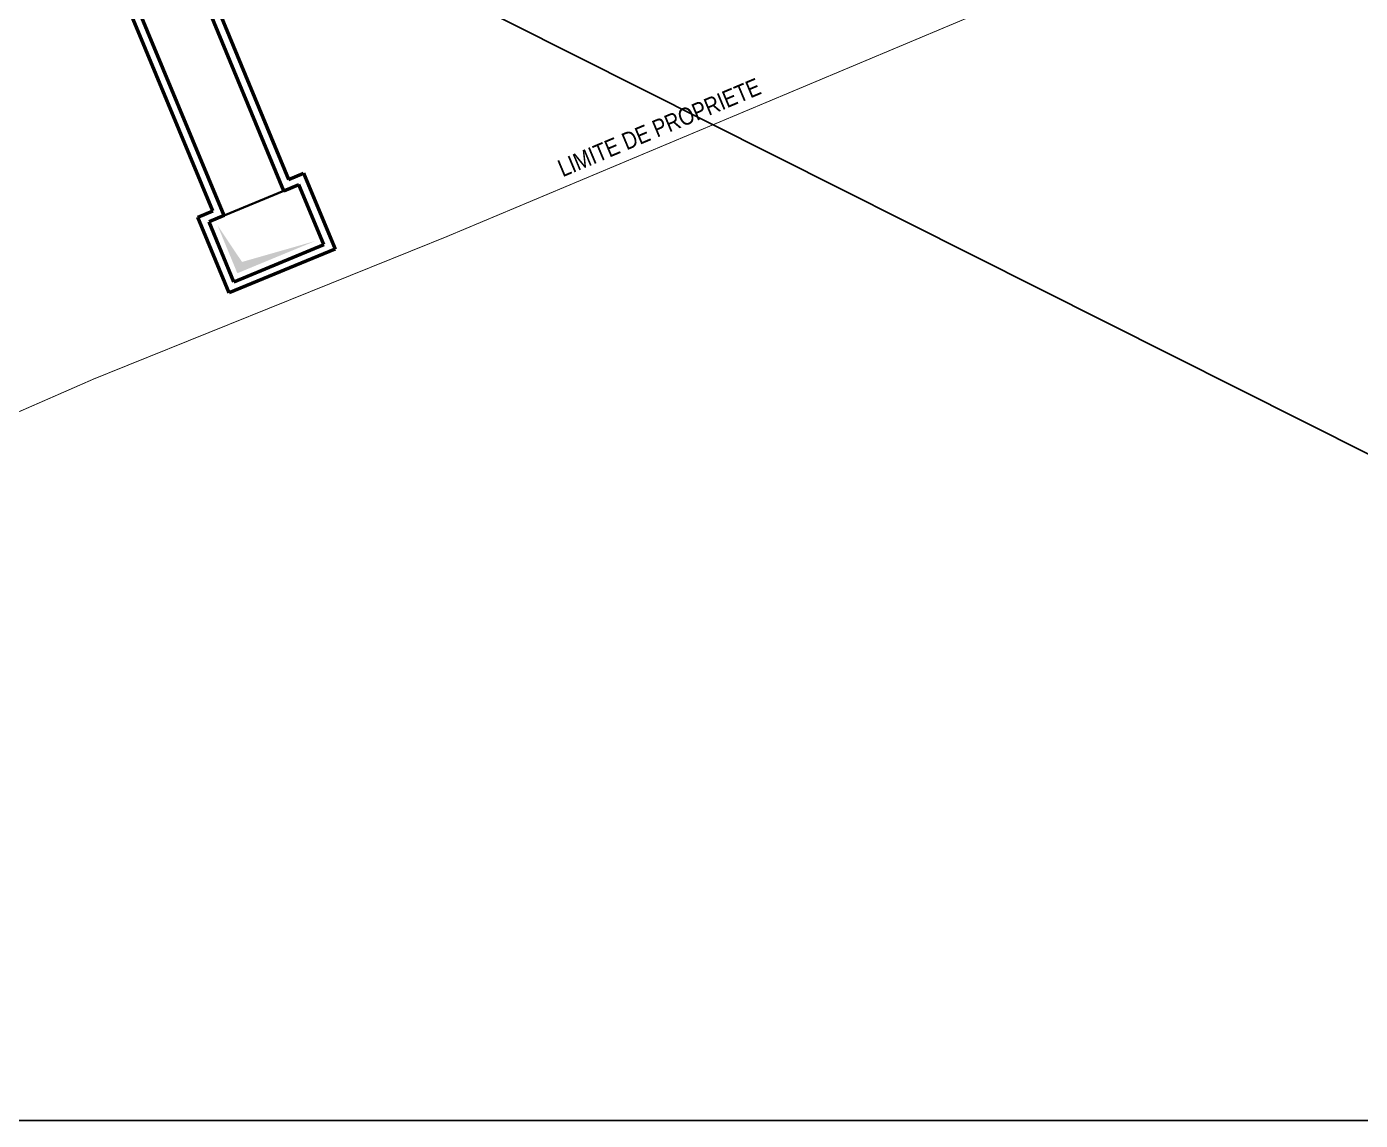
# Model space of a CAD drawing. Extents: x -10329 to 23244, y -15032 to -6928.
# Drawn here: x -1895 to 1190, y -14073 to -11542 of the extents above; entities that cross this region are included whole.
import ezdxf
from ezdxf.enums import TextEntityAlignment as Align

# ---------------------------------------------------------------- set-up
doc = ezdxf.new("R2010")
doc.units = 0
doc.linetypes.add('CACHEX2', pattern=[19.05, 12.7, -6.35])
doc.linetypes.add('MIXTE', pattern=[1, 0.5, -0.25, 0, -0.25])
doc.layers.get('Defpoints').update_dxf_attribs({"color": 53})
doc.layers.add('limites', color=242, linetype='MIXTE')
for name, color, linetype, lineweight in [('PYC_Béton vu', 60, 'Continuous', 35), ('PYC_Impact niveau supérieur', 251, 'CACHEX2', 25), ('PYC_Ombrage trémie', 7, 'Continuous', 18), ('PYC_Voiles béton armé', 6, 'Continuous', 50)]:
    doc.layers.add(name, color=color, linetype=linetype, lineweight=lineweight)
doc.styles.add('PYC_Texte_Reperage', font='ARIALN.TTF')

# ---------------------------------------------------------------- blocks, each defined once
blk = doc.blocks.new('*U38')
at = {"color": 0, "linetype": 'Continuous', "lineweight": 25}
blk.add_solid([(15, -210), (15, -15), (35, -35), (135, -15)], dxfattribs=at)

msp = doc.modelspace()

# ---------------------------------------------------------------- hatches: boundary and pattern name
at = {"layer": 'PYC_Impact niveau supérieur'}
h = msp.add_hatch(dxfattribs=at)
h.set_pattern_fill('DOTS', color=256, scale=3, angle=43, style=0)
h.set_pattern_definition([(43, (-2717.7195, -9921.5586), (-1.506481, 5.1070806), [0, -4.7625])])
h.paths.add_polyline_path([(-3669.189, -11730.968), (-3687.02, -11733.43), (-3653.567, -11975.784), (-3551.006, -11933.332), (-3557.89, -11916.7), (-3638.923, -11950.241)])
h.paths.add_polyline_path([(-3122.281, -11755.875), (-3129.165, -11739.244), (-3343.528, -11827.972), (-3336.644, -11844.604)])
h.paths.add_polyline_path([(-3727.712, -11306.988), (-3745.543, -11309.45), (-3718.743, -11503.609), (-3700.912, -11501.147)])
h.paths.add_polyline_path([(-3080.72, -11090.559), (-3757.725, -11090.559), (-3767.024, -11022.189), (-3784.855, -11024.65), (-3758.123, -11218.314), (-3740.292, -11215.853), (-3754.964, -11108.559), (-3080.72, -11108.559)])
h.paths.add_polyline_path([(-3807.703, -10727.483), (-3825.534, -10729.944), (-3797.435, -10933.514), (-3779.604, -10931.053)])
h.paths.add_polyline_path([(-3306.72, -10477.559), (-3842.339, -10477.559), (-3856.381, -10374.827), (-3874.212, -10377.288), (-3857.257, -10500.123), (-3839.426, -10497.662), (-3839.578, -10495.559), (-3306.72, -10495.559)], flags=17)
h.paths.add_polyline_path([(-3902.188, -10042.973), (-3920.019, -10045.434), (-3905.935, -10147.467), (-3888.104, -10145.006)], flags=16)
h.paths.add_polyline_path([(-3947.311, -9716.073), (-3965.142, -9718.534), (-3932.598, -9954.299), (-3914.767, -9951.837)], flags=17)
h.paths.add_polyline_path([(-2845.72, -8908.559), (-4076.945, -8908.559), (-4061.267, -9022.137), (-4043.436, -9019.676), (-4056.289, -8926.559), (-2863.72, -8926.559), (-2863.72, -9005.559), (-2845.72, -9005.559)])
h.paths.add_polyline_path([(-4011.713, -9249.497), (-4029.544, -9251.958), (-4013.409, -9368.85), (-3995.578, -9366.388)])
h.paths.add_polyline_path([(-2814.22, -9208.559), (-2845.72, -9208.559), (-2845.72, -9097.559), (-2863.72, -9097.559), (-2863.72, -9226.559), (-2814.22, -9226.559)])
h.paths.add_polyline_path([(-2645.72, -9208.559), (-2722.22, -9208.559), (-2722.22, -9226.559), (-2663.72, -9226.559), (-2663.72, -9320.559), (-2645.72, -9320.559)])
h.paths.add_polyline_path([(-2645.72, -9412.559), (-2663.72, -9412.559), (-2663.72, -9589.559), (-2645.72, -9589.559)])
edge = h.paths.add_edge_path()
edge.add_arc((-2398.72, -10055.559), 20, 0, 360)
edge = h.paths.add_edge_path(flags=17)
edge.add_arc((-2820.72, -10291.559), 25, 0, 360)
h.paths.add_polyline_path([(-2916.696, -11670.78), (-2923.58, -11654.149), (-3044.159, -11704.058), (-3037.275, -11720.69)])
h.paths.add_polyline_path([(-2214.474, -11380.119), (-2221.358, -11363.488), (-2355.797, -11419.134), (-2348.913, -11435.766)])
h.paths.add_polyline_path([(-1872.72, -10657.559), (-1890.72, -10657.559), (-1890.72, -11246.112), (-1786.591, -11203.011), (-1793.475, -11186.38), (-1872.72, -11219.18)])
h.paths.add_polyline_path([(-1371.725, -11031.292), (-1378.609, -11014.66), (-1579.112, -11097.652), (-1572.228, -11114.283)])
h.paths.add_polyline_path([(-1609.72, -10379.059), (-1890.72, -10379.059), (-1890.72, -10397.059), (-1609.72, -10397.059)])
edge = h.paths.add_edge_path()
edge.add_line((-1894.72, -10035.559), (-1903.72, -10035.559))
edge.add_arc((-1903.72, -10055.559), 20, 90, 270)
edge.add_line((-1903.72, -10075.559), (-1894.72, -10075.559))
edge.add_line((-1894.72, -10075.559), (-1894.72, -10035.559))
edge = h.paths.add_edge_path()
edge.add_line((-1881.72, -10035.559), (-1890.72, -10035.559))
edge.add_line((-1890.72, -10035.559), (-1890.72, -10075.559))
edge.add_line((-1890.72, -10075.559), (-1881.72, -10075.559))
edge.add_arc((-1881.72, -10055.559), 20, 270, 450)
edge = h.paths.add_edge_path()
edge.add_arc((-1606.72, -10055.559), 20, 0, 360)
edge = h.paths.add_edge_path(flags=17)
edge.add_arc((-1037.72, -10010.559), 25, 0, 360)
h.paths.add_polyline_path([(-562.72, -9387.559), (38.28, -9387.559), (38.28, -9460.559), (56.28, -9460.559), (56.28, -9369.559), (-585.72, -9369.559), (-585.72, -9387.559), (-580.72, -9387.559), (-580.72, -9847.559), (-594.72, -9847.559), (-594.72, -9865.559), (-580.72, -9865.559), (-580.72, -10013.059), (-562.72, -10013.059)])
h.paths.add_polyline_path([(-594.661, -10709.652), (-601.545, -10693.02), (-728.592, -10745.607), (-721.708, -10762.239)], flags=17)
h.paths.add_polyline_path([(-320.702, -10596.256), (-327.586, -10579.624), (-516.539, -10657.835), (-509.655, -10674.467)])
h.paths.add_polyline_path([(56.28, -10440.217), (56.28, -10361.059), (38.28, -10361.059), (38.28, -10428.186), (-113.223, -10490.896), (-106.339, -10507.528)])
h.paths.add_polyline_path([(56.28, -10112.059), (38.28, -10112.059), (38.28, -10269.059), (56.28, -10269.059)])
h.paths.add_polyline_path([(56.28, -9812.559), (38.28, -9812.559), (38.28, -10020.059), (56.28, -10020.059)])
h.paths.add_polyline_path([(56.28, -9552.559), (38.28, -9552.559), (38.28, -9720.559), (56.28, -9720.559)], flags=17)
edge = h.paths.add_edge_path()
edge.add_arc((47.28, -8917.559), 20, 0, 360)
edge = h.paths.add_edge_path()
edge.add_arc((-572.72, -8917.559), 20, 0, 360)
edge = h.paths.add_edge_path()
edge.add_arc((-1216.72, -8917.559), 20, 0, 360)
h.paths.add_polyline_path([(-3133.72, -10625.559), (-3133.72, -9549.559), (-3970.433, -9549.559), (-3982.999, -9457.524), (-4000.83, -9459.985), (-3977.721, -9627.398), (-3959.89, -9624.937), (-3967.672, -9567.559), (-3151.72, -9567.559), (-3151.72, -10477.559), (-3216.72, -10477.559), (-3216.72, -10495.559), (-3151.72, -10495.559), (-3151.72, -10625.559)])
h.paths.add_polyline_path([(-1912.72, -10657.559), (-1912.72, -11235.737), (-2006.995, -11274.759), (-2000.111, -11291.391), (-1894.72, -11247.768), (-1894.72, -10657.559)])
h.paths.add_polyline_path([(-2657.72, -10625.559), (-2675.72, -10625.559), (-2675.72, -11551.555), (-2838.574, -11618.964), (-2831.69, -11635.595), (-2433.918, -11470.951), (-2440.802, -11454.319), (-2657.72, -11544.105)])
h.paths.add_polyline_path([(-874.72, -10173.559), (-874.72, -9865.559), (-694.72, -9865.559), (-694.72, -9847.559), (-1182.72, -9847.559), (-1182.72, -9387.559), (-735.72, -9387.559), (-735.72, -9369.559), (-1427.72, -9369.559), (-1427.72, -9751.559), (-1409.72, -9751.559), (-1409.72, -9387.559), (-1200.72, -9387.559), (-1200.72, -9908.559), (-1409.72, -9908.559), (-1409.72, -9850.559), (-1427.72, -9850.559), (-1427.72, -9926.559), (-1200.72, -9926.559), (-1200.72, -10173.559), (-1002.72, -10173.559), (-1002.72, -10155.559), (-1182.72, -10155.559), (-1182.72, -9865.559), (-892.72, -9865.559), (-892.72, -10155.559), (-902.72, -10155.559), (-902.72, -10173.559)])
h.paths.add_polyline_path([(-1182.72, -10706.559), (-1182.72, -10379.059), (-1509.72, -10379.059), (-1509.72, -10397.059), (-1200.72, -10397.059), (-1200.72, -10724.559), (-980.72, -10724.559), (-980.72, -10849.967), (-1293.604, -10979.475), (-1286.719, -10996.106), (-806.714, -10797.424), (-813.598, -10780.793), (-962.72, -10842.516), (-962.72, -10360.903), (-581.029, -10203.121), (-580.72, -10273.559), (-562.72, -10273.559), (-562.72, -10113.059), (-580.72, -10113.059), (-580.41, -10182.97), (-980.72, -10348.872), (-980.72, -10706.559)])
h.paths.add_polyline_path([(-3008.72, -9919.559), (-2715.72, -9919.559), (-2715.72, -10123.559), (-2983.72, -10123.559), (-2983.72, -10156.559), (-2965.72, -10156.559), (-2965.72, -10141.559), (-2675.72, -10141.559), (-2675.72, -10436.559), (-2965.72, -10436.559), (-2965.72, -10256.559), (-2983.72, -10256.559), (-2983.72, -10454.559), (-2657.72, -10454.559), (-2657.72, -10123.559), (-2697.72, -10123.559), (-2697.72, -9919.559), (-2645.72, -9919.559), (-2645.72, -9681.559), (-2663.72, -9681.559), (-2663.72, -9901.559), (-3008.72, -9901.559)])

# ---------------------------------------------------------------- linework, layer by layer
at = {"color": 1}
msp.add_lwpolyline([(4276.309, -14072.899), (-9355.055, -7219.282)], dxfattribs=at)
at = {"layer": 'Defpoints'}
msp.add_lwpolyline([(-6087.897, -7219.282), (1889.075, -7219.282), (1889.075, -14072.899), (-6087.897, -14072.899)], close=True, dxfattribs=at)
at = {"layer": 'limites', "ltscale": 150, "const_width": 2, "flags": 128}
msp.add_lwpolyline([(1318.83, -11098.226), (601.041, -11387.299), (-925.512, -12028.794), (-1738.386, -12356.789), (-2773.937, -12810.42), (-2891.292, -12853.144), (-3127.837, -12946.037), (-3669.751, -13167.798), (-4315.374, -13505.633), (-4866.173, -13801.56), (-4935.281, -13331.624), (-5140.065, -11877.607), (-5212.444, -11403.823), (-5355.007, -10369.252), (-5491.872, -9385.052), (-5561.731, -8881.707), (-5613.541, -8503.048), (-5715.401, -7769.271), (-4979.569, -7732.648), (-4978.859, -7732.623), (-4129.497, -7701.928), (-4000.89, -7702.533), (-3549.959, -7704.656), (-2145.023, -7715.725), (1152.191, -7722.931)], close=True, dxfattribs=at)
at = {"layer": 'PYC_Béton vu'}
msp.add_line((-1438.243, -11979.181), (-1299.647, -11921.814), dxfattribs=at)
at = {"layer": 'PYC_Voiles béton armé'}
for p, q in [((-1299.647, -11921.814), (-1634.438, -11112.976)), ((-1606.397, -11128.426), (-1288.816, -11895.685)), ((-1438.243, -11979.181), (-1773.034, -11170.343)), ((-1464.372, -11968.351), (-1781.953, -11201.092)), ((-1288.816, -11895.685), (-1254.167, -11881.344)), ((-1254.167, -11881.344), (-1181.502, -12056.899)), ((-1299.647, -11921.814), (-1264.997, -11907.472)), ((-1207.63, -12046.069), (-1264.997, -11907.472)), ((-1499.021, -11982.693), (-1464.372, -11968.351)), ((-1426.355, -12158.248), (-1499.021, -11982.693)), ((-1438.243, -11979.181), (-1472.892, -11993.523)), ((-1415.525, -12132.12), (-1472.892, -11993.523)), ((-1181.502, -12056.899), (-1426.355, -12158.248)), ((-1415.525, -12132.12), (-1207.63, -12046.069))]:
    msp.add_line(p, q, dxfattribs=at)

# ---------------------------------------------------------------- block references
at = {"layer": 'PYC_Ombrage trémie', "rotation": 112.4854651339613}
msp.add_blockref('*U38', (-1415.525, -12132.12), dxfattribs=at)

# ---------------------------------------------------------------- texts
at = {"layer": 'limites', "ltscale": 1.5, "style": 'PYC_Texte_Reperage'}
msp.add_text('LIMITE DE PROPRIETE', height=40, rotation=22.793345, dxfattribs=at).set_placement((-431.528, -11775.06), align=Align.MIDDLE_CENTER)

doc.saveas('drawing.dxf')
